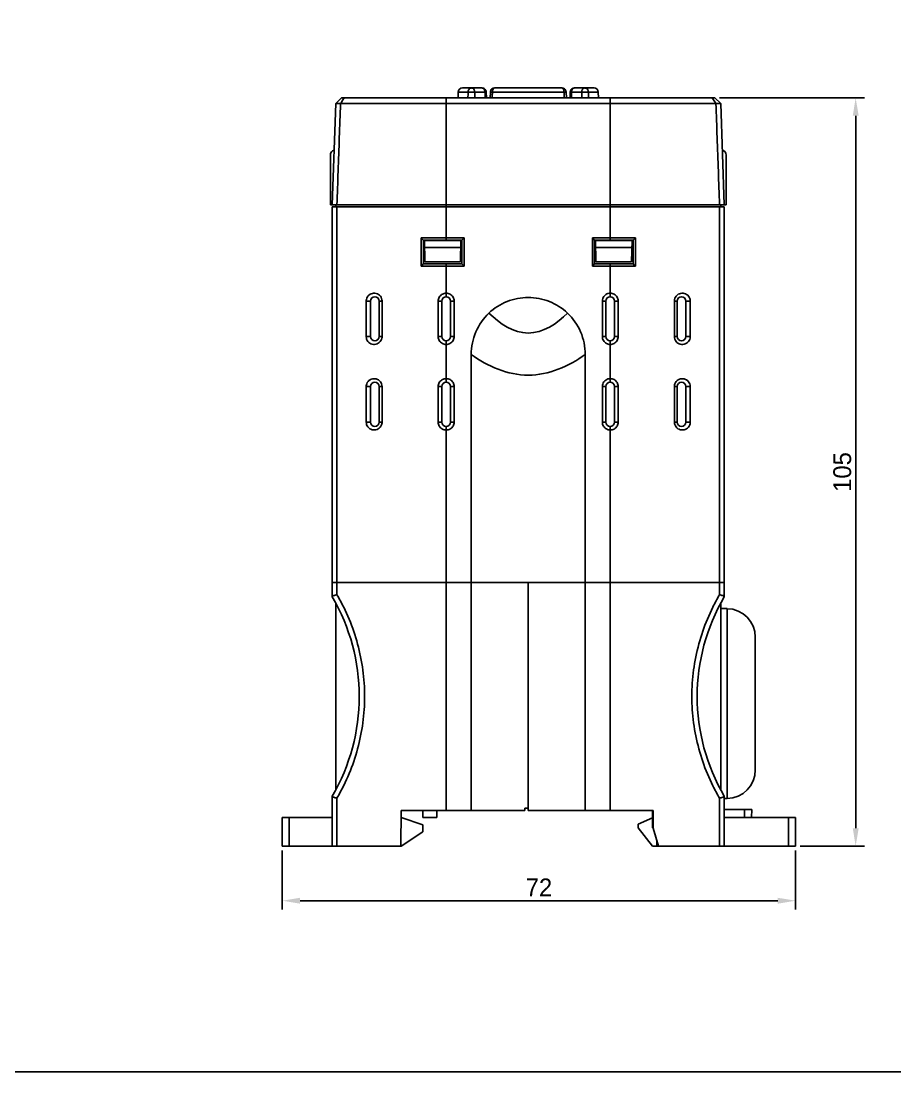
# Model space of a CAD drawing. Header units: millimetres. Extents: x 58 to 898, y 43 to 722.
# Drawn here: x 184 to 306.6, y 42.7 to 190.2 of the extents above; entities that cross this region are included whole.
import ezdxf

# ---------------------------------------------------------------- set-up
doc = ezdxf.new("R2010")
doc.units = ezdxf.units.MM
doc.layers.add('02___PRT_ALL_AXES', color=7, linetype='Continuous')
doc.styles.get("Standard").update_dxf_attribs({"font": 'BareunDotumPro1.ttf'})
doc.dimstyles.new('ISO-25', dxfattribs={"dimtxt": 2.5, "dimasz": 2.5, "dimexe": 1.25, "dimexo": 0.625, "dimtad": 1, "dimtxsty": 'Standard', "dimcen": 2.5, "dimadec": 0, "dimazin": 0, "dimtfac": 1, "dimtmove": 0, "dimatfit": 3, "dimfxl": 0, "dimarcsym": 0})

# ---------------------------------------------------------------- blocks, each defined once
blk = doc.blocks.new('*D154')
at = {"color": 0, "lineweight": -2}
for p, q in [((220.67, 73.76), (220.67, 65.46)), ((292.67, 73.76), (292.67, 65.46)), ((223.17, 66.71), (290.17, 66.71))]:
    blk.add_line(p, q, dxfattribs=at)
at = {"color": 0}
for points in [[(223.17, 67.12), (223.17, 66.29), (220.67, 66.71)], [(290.17, 66.29), (290.17, 67.12), (292.67, 66.71)]]:
    blk.add_solid(points, dxfattribs=at)
at = {"layer": 'Defpoints', "color": 0}
for p in [(220.67, 74.38), (292.67, 74.38), (292.67, 66.71)]:
    blk.add_point(p, dxfattribs=at)
at = {"color": 0, "insert": (256.67, 68.58), "char_height": 2.5, "attachment_point": 5}
blk.add_mtext('72', dxfattribs=at)
blk = doc.blocks.new('*D155')
at = {"color": 0, "lineweight": -2}
for p, q in [((281.97, 179.38), (302.34, 179.38)), ((301.09, 76.88), (301.09, 176.88)), ((293.29, 74.38), (302.34, 74.38))]:
    blk.add_line(p, q, dxfattribs=at)
at = {"color": 0}
for points in [[(301.51, 176.88), (300.68, 176.88), (301.09, 179.38)], [(300.68, 76.88), (301.51, 76.88), (301.09, 74.38)]]:
    blk.add_solid(points, dxfattribs=at)
at = {"layer": 'Defpoints', "color": 0}
for p in [(281.34, 179.38), (301.09, 179.38), (292.67, 74.38)]:
    blk.add_point(p, dxfattribs=at)
at = {"color": 0, "insert": (299.22, 126.88), "char_height": 2.5, "attachment_point": 5, "rotation": 90}
blk.add_mtext('105', dxfattribs=at)

msp = doc.modelspace()

# ---------------------------------------------------------------- linework, layer by layer
at = {"color": 7, "linetype": 'Continuous'}
for p, q in [((245.318, 179.381), (245.339, 180.197)), ((245.339, 180.197), (246.72, 180.197)), ((245.939, 180.781), (248.674, 180.781)), ((247.66, 180.197), (249.098, 180.197)), ((249.3, 179.381), (249.273, 180.2)), ((249.851, 180.206), (249.816, 179.381)), ((250.144, 180.197), (260.189, 180.197)), ((250.45, 180.781), (259.882, 180.781)), ((260.517, 179.381), (260.482, 180.206)), ((261.059, 180.2), (261.033, 179.381)), ((261.235, 180.197), (262.673, 180.197)), ((261.659, 180.781), (264.393, 180.781)), ((263.612, 180.197), (264.993, 180.197)), ((265.014, 179.381), (264.993, 180.197)), ((228.162, 178.581), (227.666, 164.381)), ((228.162, 178.581), (228.99, 179.381)), ((228.162, 178.588), (228.84, 178.588)), ((228.84, 178.581), (281.492, 178.581)), ((228.99, 179.381), (281.342, 179.381)), ((243.666, 164.381), (243.672, 178.581)), ((243.672, 179.381), (243.672, 178.581)), ((266.661, 179.381), (266.661, 178.581)), ((266.666, 164.381), (266.661, 178.581)), ((282.17, 178.581), (281.342, 179.381)), ((281.492, 178.588), (282.17, 178.588)), ((282.17, 178.581), (282.666, 164.381)), ((227.416, 164.381), (227.416, 171.381)), ((282.916, 164.381), (282.916, 171.381)), ((282.916, 164.381), (227.416, 164.381)), ((282.666, 164.081), (227.666, 164.081)), ((227.666, 109.381), (227.666, 164.081)), ((228.166, 164.381), (228.166, 164.081)), ((228.338, 109.65), (228.338, 164.081)), ((243.666, 164.081), (243.666, 159.431)), ((243.672, 164.381), (243.672, 164.081)), ((266.661, 164.381), (266.661, 164.081)), ((266.666, 164.081), (266.666, 159.731)), ((281.995, 109.65), (281.995, 164.081)), ((282.166, 164.381), (282.166, 164.081)), ((282.666, 109.381), (282.666, 164.081)), ((240.139, 155.781), (240.139, 159.731)), ((240.139, 159.731), (243.666, 159.731)), ((240.439, 159.431), (245.866, 159.431)), ((240.466, 156.081), (240.466, 159.431)), ((240.666, 156.381), (240.613, 159.434)), ((245.719, 159.381), (240.614, 159.381)), ((243.666, 159.731), (246.166, 159.731)), ((245.666, 156.381), (245.72, 159.434)), ((245.866, 159.431), (246.166, 159.731)), ((245.866, 159.431), (245.866, 156.081)), ((246.166, 159.731), (246.166, 155.781)), ((264.466, 159.431), (264.166, 159.731)), ((264.166, 155.781), (264.166, 159.731)), ((264.166, 159.731), (266.666, 159.731)), ((264.466, 159.431), (269.893, 159.431)), ((264.466, 156.081), (264.466, 159.431)), ((264.666, 156.381), (264.613, 159.434)), ((269.719, 159.381), (264.614, 159.381)), ((266.666, 159.731), (266.66, 159.431)), ((266.666, 159.731), (270.194, 159.731)), ((269.666, 156.381), (269.72, 159.434)), ((269.866, 159.431), (269.866, 156.081)), ((270.194, 159.731), (270.194, 155.781)), ((240.631, 158.381), (245.701, 158.381)), ((264.631, 158.381), (269.701, 158.381)), ((240.666, 156.381), (245.666, 156.381)), ((264.666, 156.381), (269.666, 156.381)), ((243.666, 155.781), (240.139, 155.781)), ((245.866, 156.081), (240.439, 156.081)), ((243.666, 155.781), (243.673, 156.081)), ((243.666, 155.781), (243.666, 151.981)), ((246.166, 155.781), (243.666, 155.781)), ((245.866, 156.081), (246.166, 155.781)), ((264.466, 156.081), (264.166, 155.781)), ((266.666, 155.781), (264.166, 155.781)), ((269.893, 156.081), (264.466, 156.081)), ((266.666, 151.481), (266.666, 156.081)), ((270.194, 155.781), (266.666, 155.781)), ((243.666, 151.981), (243.666, 151.481)), ((232.443, 145.881), (232.443, 150.881)), ((232.443, 150.881), (233.066, 150.881)), ((233.066, 145.881), (233.066, 150.881)), ((234.266, 150.881), (234.266, 145.881)), ((234.665, 150.881), (234.266, 150.881)), ((234.665, 150.881), (234.665, 145.881)), ((242.544, 145.881), (242.544, 150.881)), ((242.544, 150.881), (243.066, 150.881)), ((243.066, 145.881), (243.066, 150.881)), ((244.266, 150.881), (244.266, 145.881)), ((244.766, 150.881), (244.266, 150.881)), ((244.766, 150.881), (244.766, 145.881)), ((265.566, 145.881), (265.566, 150.881)), ((265.566, 150.881), (266.066, 150.881)), ((266.066, 145.881), (266.066, 150.881)), ((267.266, 150.881), (267.266, 145.881)), ((267.788, 150.881), (267.266, 150.881)), ((267.788, 150.881), (267.788, 145.881)), ((275.667, 145.881), (275.667, 150.881)), ((275.667, 150.881), (276.066, 150.881)), ((276.066, 145.881), (276.066, 150.881)), ((277.266, 150.881), (277.266, 145.881)), ((277.889, 150.881), (277.266, 150.881)), ((277.889, 150.881), (277.889, 145.881)), ((232.443, 145.881), (233.066, 145.881)), ((234.665, 145.881), (234.266, 145.881)), ((242.544, 145.881), (243.066, 145.881)), ((243.666, 145.281), (243.666, 139.981)), ((244.766, 145.881), (244.266, 145.881)), ((265.566, 145.881), (266.066, 145.881)), ((266.666, 144.781), (266.666, 145.281)), ((266.666, 144.781), (266.666, 139.481)), ((267.788, 145.881), (267.266, 145.881)), ((275.667, 145.881), (276.066, 145.881)), ((277.889, 145.881), (277.266, 145.881)), ((247.166, 79.381), (247.166, 143.381)), ((263.166, 143.381), (263.166, 79.381)), ((232.443, 133.881), (232.443, 138.881)), ((232.443, 138.881), (233.066, 138.881)), ((233.066, 133.881), (233.066, 138.881)), ((234.266, 138.881), (234.266, 133.881)), ((234.665, 138.881), (234.266, 138.881)), ((234.665, 138.881), (234.665, 133.881)), ((242.544, 133.881), (242.544, 138.881)), ((242.544, 138.881), (243.066, 138.881)), ((243.066, 133.881), (243.066, 138.881)), ((243.666, 139.981), (243.666, 139.481)), ((244.266, 138.881), (244.266, 133.881)), ((244.766, 138.881), (244.266, 138.881)), ((244.766, 138.881), (244.766, 133.881)), ((265.566, 133.881), (265.566, 138.881)), ((265.566, 138.881), (266.066, 138.881)), ((266.066, 133.881), (266.066, 138.881)), ((267.266, 138.881), (267.266, 133.881)), ((267.788, 138.881), (267.266, 138.881)), ((267.788, 138.881), (267.788, 133.881)), ((275.667, 133.881), (275.667, 138.881)), ((275.667, 138.881), (276.066, 138.881)), ((276.066, 133.881), (276.066, 138.881)), ((277.266, 138.881), (277.266, 133.881)), ((277.889, 138.881), (277.266, 138.881)), ((277.889, 138.881), (277.889, 133.881)), ((232.443, 133.881), (233.066, 133.881)), ((234.665, 133.881), (234.266, 133.881)), ((242.544, 133.881), (243.066, 133.881)), ((243.666, 133.281), (243.666, 79.381)), ((244.766, 133.881), (244.266, 133.881)), ((265.566, 133.881), (266.066, 133.881)), ((266.666, 132.781), (266.666, 133.281)), ((266.666, 132.781), (266.666, 79.381)), ((267.788, 133.881), (267.266, 133.881)), ((275.667, 133.881), (276.066, 133.881)), ((277.889, 133.881), (277.266, 133.881)), ((282.666, 111.381), (227.666, 111.381)), ((255.166, 111.381), (255.166, 79.381)), ((283.086, 107.7), (282.166, 107.716)), ((283.086, 107.7), (283.086, 81.062)), ((287.016, 103.7), (287.016, 85.062)), ((227.666, 74.381), (227.666, 81.381)), ((282.666, 74.381), (282.666, 81.381)), ((228.338, 74.381), (228.338, 81.112)), ((255.166, 79.681), (254.666, 79.681)), ((254.666, 79.681), (254.666, 79.381)), ((281.995, 74.381), (281.995, 81.112)), ((283.086, 81.062), (282.666, 81.055)), ((220.666, 74.381), (220.666, 78.381)), ((227.666, 78.381), (220.666, 78.381)), ((221.649, 74.381), (221.649, 78.381)), ((237.366, 79.381), (237.279, 74.381)), ((237.349, 78.387), (240.366, 77.381)), ((254.666, 79.381), (237.366, 79.381)), ((240.366, 78.381), (240.366, 79.381)), ((242.366, 78.381), (240.366, 78.381)), ((242.366, 79.381), (242.366, 78.381)), ((272.666, 79.381), (255.166, 79.381)), ((272.616, 78.331), (270.566, 77.431)), ((272.616, 76.931), (272.616, 79.381)), ((272.666, 79.381), (272.71, 76.881)), ((286.516, 79.531), (282.666, 79.531)), ((282.666, 78.381), (292.666, 78.381)), ((285.516, 79.531), (285.508, 78.381)), ((286.516, 79.531), (286.496, 78.381)), ((291.684, 78.381), (291.684, 74.381)), ((292.666, 78.381), (292.666, 74.381)), ((240.366, 77.381), (240.366, 76.381)), ((270.566, 77.431), (270.566, 76.931)), ((270.566, 76.931), (272.616, 74.381)), ((272.616, 77.931), (272.692, 77.932)), ((272.616, 76.931), (272.709, 76.929)), ((272.71, 76.881), (273.454, 74.381)), ((240.366, 76.381), (237.366, 74.381)), ((273.206, 74.381), (273.191, 75.264)), ((237.366, 74.381), (220.666, 74.381)), ((292.666, 74.381), (272.616, 74.381))]:
    msp.add_line(p, q, dxfattribs=at)
msp.add_lwpolyline([(57.955, 623.708), (897.871, 623.708), (897.871, 42.67), (57.955, 42.67)], close=True)
for centre, radius, start, end in [((245.939, 180.181), 0.6, 90, 178.5), ((264.393, 180.181), 0.6, 1.5, 90), ((228.116, 171.381), 0.7, 105.06861, 180), ((282.216, 171.381), 0.7, 0, 74.93139), ((233.666, 150.881), 0.6, 0, 180), ((243.666, 150.881), 0.6, 0, 180), ((266.666, 150.881), 0.6, 0, 180), ((276.666, 150.881), 0.6, 0, 180), ((233.666, 145.881), 0.6, 180, 0), ((243.666, 145.881), 0.6, 180, 0), ((266.666, 145.881), 0.6, 180, 0), ((276.666, 145.881), 0.6, 180, 0), ((233.666, 138.881), 0.6, 0, 180), ((243.666, 138.881), 0.6, 0, 180), ((266.666, 138.881), 0.6, 0, 180), ((276.666, 138.881), 0.6, 0, 180), ((233.666, 133.881), 0.6, 180, 0), ((243.666, 133.881), 0.6, 180, 0), ((266.666, 133.881), 0.6, 180, 0), ((276.666, 133.881), 0.6, 180, 0), ((203.777, 95.381), 27.689, 329.62833, 30.37167), ((306.556, 95.381), 27.689, 149.62833, 210.37167), ((283.016, 103.7), 4, 0, 89), ((283.016, 85.062), 4, 271, 0)]:
    msp.add_arc(centre, radius, start, end, dxfattribs=at)
for points in [[(246.72, 180.197), (246.719, 179.925), (246.718, 179.653), (246.717, 179.381)], [(247.66, 180.197), (247.658, 179.925), (247.657, 179.653), (247.655, 179.381)], [(249.098, 180.197), (249.107, 179.925), (249.115, 179.653), (249.124, 179.381)], [(249.187, 180.492), (249.172, 180.517), (249.154, 180.541), (249.136, 180.564)], [(249.249, 180.352), (249.241, 180.379), (249.231, 180.406), (249.219, 180.432)], [(249.876, 180.357), (249.885, 180.384), (249.895, 180.41), (249.907, 180.436)], [(250.144, 180.197), (250.132, 179.925), (250.12, 179.653), (250.108, 179.381)], [(260.189, 180.197), (260.201, 179.925), (260.213, 179.653), (260.225, 179.381)], [(261.235, 180.197), (261.226, 179.925), (261.217, 179.653), (261.209, 179.381)], [(262.673, 180.197), (262.674, 179.925), (262.676, 179.653), (262.677, 179.381)], [(263.612, 180.197), (263.614, 179.925), (263.615, 179.653), (263.616, 179.381)], [(247.166, 143.381), (247.166, 144.457), (247.609, 146.63), (248.882, 148.448), (249.663, 149.187)], [(260.669, 149.187), (259.228, 147.717), (255.166, 145.045), (251.105, 147.717), (249.663, 149.187)], [(260.669, 149.187), (261.45, 148.448), (262.723, 146.63), (263.166, 144.457), (263.166, 143.381)], [(263.166, 143.381), (260.871, 141.713), (255.166, 139.234), (249.461, 141.713), (247.166, 143.381)]]:
    msp.add_open_spline(points, degree=3, dxfattribs=at)
for points, knots in [([(247.236, 180.781), (247.19, 180.781), (247.098, 180.767), (246.97, 180.704), (246.863, 180.605), (246.782, 180.48), (246.733, 180.341), (246.721, 180.244), (246.72, 180.197)], [0, 0, 0, 0, 0.13624454, 0.27555328, 0.42026591, 0.56889954, 0.71616687, 0.85939691, 0.85939691, 0.85939691, 0.85939691]), ([(246.72, 180.197), (246.752, 180.199), (246.826, 180.202), (246.947, 180.205), (247.088, 180.207), (247.239, 180.207), (247.389, 180.205), (247.53, 180.202), (247.619, 180.199), (247.66, 180.197)], [0, 0, 0, 0, 0.09629911, 0.22064673, 0.36477543, 0.51902036, 0.67305686, 0.81654017, 0.93994838, 0.93994838, 0.93994838, 0.93994838]), ([(247.236, 180.781), (247.273, 180.781), (247.351, 180.766), (247.456, 180.701), (247.544, 180.603), (247.609, 180.478), (247.649, 180.34), (247.659, 180.244), (247.66, 180.197)], [0, 0, 0, 0, 0.11270879, 0.23244124, 0.36365203, 0.50496935, 0.64955037, 0.7924155, 0.7924155, 0.7924155, 0.7924155]), ([(248.674, 180.781), (248.71, 180.781), (248.787, 180.767), (248.89, 180.705), (248.977, 180.61), (249.043, 180.488), (249.086, 180.348), (249.097, 180.247), (249.098, 180.197)], [0, 0, 0, 0, 0.10995726, 0.22654436, 0.35372959, 0.49240683, 0.64012653, 0.79246253, 0.79246253, 0.79246253, 0.79246253]), ([(249.273, 180.2), (249.272, 180.251), (249.255, 180.354), (249.192, 180.495), (249.096, 180.617), (248.971, 180.709), (248.828, 180.768), (248.725, 180.781), (248.674, 180.781)], [0, 0, 0, 0, 0.15361284, 0.30706417, 0.46046817, 0.6137678, 0.76720805, 0.92080542, 0.92080542, 0.92080542, 0.92080542]), ([(249.098, 180.197), (249.128, 180.198), (249.189, 180.203), (249.221, 180.194), (249.279, 180.206), (249.273, 180.2)], [0, 0, 0, 0, 0.09189576, 0.15154966, 0.17546559, 0.17546559, 0.17546559, 0.17546559]), ([(249.851, 180.206), (249.853, 180.257), (249.87, 180.359), (249.934, 180.499), (250.03, 180.619), (250.154, 180.71), (250.297, 180.768), (250.399, 180.781), (250.45, 180.781)], [0, 0, 0, 0, 0.15252293, 0.30494675, 0.45734737, 0.60968184, 0.7621025, 0.91461845, 0.91461845, 0.91461845, 0.91461845]), ([(249.851, 180.206), (249.856, 180.21), (249.885, 180.201), (249.939, 180.208), (250.032, 180.2), (250.103, 180.198), (250.144, 180.197)], [0, 0, 0, 0, 0.01929018, 0.07755288, 0.17086862, 0.29305515, 0.29305515, 0.29305515, 0.29305515]), ([(250.45, 180.781), (250.423, 180.781), (250.362, 180.764), (250.287, 180.697), (250.225, 180.599), (250.179, 180.476), (250.151, 180.339), (250.144, 180.244), (250.144, 180.197)], [0, 0, 0, 0, 0.08272935, 0.17898362, 0.29513335, 0.42873384, 0.57057733, 0.71307656, 0.71307656, 0.71307656, 0.71307656]), ([(259.882, 180.781), (259.91, 180.781), (259.97, 180.764), (260.045, 180.697), (260.107, 180.599), (260.153, 180.476), (260.181, 180.339), (260.188, 180.244), (260.189, 180.197)], [0, 0, 0, 0, 0.08272981, 0.17898447, 0.29513429, 0.42873459, 0.57057774, 0.71307655, 0.71307655, 0.71307655, 0.71307655]), ([(260.482, 180.206), (260.48, 180.257), (260.462, 180.359), (260.399, 180.499), (260.302, 180.619), (260.178, 180.71), (260.035, 180.768), (259.933, 180.781), (259.882, 180.781)], [0, 0, 0, 0, 0.15252289, 0.30494672, 0.45734734, 0.60968183, 0.76210249, 0.91461845, 0.91461845, 0.91461845, 0.91461845]), ([(260.189, 180.197), (260.23, 180.198), (260.301, 180.2), (260.394, 180.208), (260.448, 180.201), (260.477, 180.21), (260.482, 180.206)], [0, 0, 0, 0, 0.1221673, 0.21549198, 0.27375938, 0.2930552, 0.2930552, 0.2930552, 0.2930552]), ([(261.059, 180.2), (261.053, 180.206), (261.111, 180.194), (261.144, 180.203), (261.204, 180.198), (261.235, 180.197)], [0, 0, 0, 0, 0.02390993, 0.08355492, 0.17546587, 0.17546587, 0.17546587, 0.17546587]), ([(261.059, 180.2), (261.061, 180.251), (261.077, 180.354), (261.14, 180.495), (261.237, 180.617), (261.361, 180.709), (261.505, 180.768), (261.608, 180.781), (261.659, 180.781)], [0, 0, 0, 0, 0.15361297, 0.30706427, 0.46046824, 0.61376785, 0.76720807, 0.92080542, 0.92080542, 0.92080542, 0.92080542]), ([(261.659, 180.781), (261.622, 180.781), (261.546, 180.767), (261.443, 180.705), (261.356, 180.61), (261.289, 180.488), (261.246, 180.348), (261.236, 180.247), (261.235, 180.197)], [0, 0, 0, 0, 0.10995731, 0.22654428, 0.35372959, 0.4924069, 0.64012642, 0.79246253, 0.79246253, 0.79246253, 0.79246253]), ([(263.097, 180.781), (263.059, 180.781), (262.981, 180.766), (262.876, 180.701), (262.788, 180.603), (262.723, 180.478), (262.683, 180.34), (262.674, 180.244), (262.673, 180.197)], [0, 0, 0, 0, 0.11270935, 0.23244214, 0.36365291, 0.50497, 0.64955074, 0.79241549, 0.79241549, 0.79241549, 0.79241549]), ([(262.673, 180.197), (262.714, 180.199), (262.803, 180.202), (262.943, 180.205), (263.094, 180.207), (263.244, 180.207), (263.385, 180.205), (263.507, 180.202), (263.58, 180.199), (263.612, 180.197)], [0, 0, 0, 0, 0.1233847, 0.26687139, 0.42090585, 0.57515141, 0.71928332, 0.84362951, 0.93994839, 0.93994839, 0.93994839, 0.93994839]), ([(263.097, 180.781), (263.142, 180.781), (263.235, 180.767), (263.362, 180.704), (263.47, 180.605), (263.55, 180.48), (263.599, 180.341), (263.611, 180.244), (263.612, 180.197)], [0, 0, 0, 0, 0.1362438, 0.27555215, 0.4202648, 0.56889873, 0.71616644, 0.85939692, 0.85939692, 0.85939692, 0.85939692]), ([(228.84, 178.581), (228.784, 177.002), (228.672, 173.844), (228.505, 169.11), (228.393, 165.957), (228.337, 164.381)], [0, 0, 0, 0, 4.7419161, 9.479585, 14.2093843, 14.2093843, 14.2093843, 14.2093843]), ([(228.84, 178.582), (228.897, 178.667), (229.001, 178.849), (229.181, 179.11), (229.298, 179.291), (229.358, 179.381)], [0, 0, 0, 0, 0.30801502, 0.62673392, 0.95240282, 0.95240282, 0.95240282, 0.95240282]), ([(281.492, 178.582), (281.436, 178.667), (281.332, 178.849), (281.152, 179.11), (281.035, 179.291), (280.975, 179.381)], [0, 0, 0, 0, 0.30801006, 0.62672901, 0.95240283, 0.95240283, 0.95240283, 0.95240283]), ([(281.492, 178.581), (281.548, 177.002), (281.66, 173.844), (281.828, 169.11), (281.939, 165.957), (281.995, 164.381)], [0, 0, 0, 0, 4.7419163, 9.4795852, 14.2093843, 14.2093843, 14.2093843, 14.2093843]), ([(240.439, 159.431), (240.406, 159.464), (240.339, 159.531), (240.239, 159.631), (240.172, 159.697), (240.139, 159.731)], [0, 0, 0, 0, 0.14119249, 0.28284495, 0.42492348, 0.42492348, 0.42492348, 0.42492348]), ([(269.893, 159.431), (269.926, 159.464), (269.993, 159.531), (270.093, 159.631), (270.16, 159.697), (270.194, 159.731)], [0, 0, 0, 0, 0.1411922, 0.28284437, 0.4249228, 0.4249228, 0.4249228, 0.4249228]), ([(240.439, 156.081), (240.406, 156.048), (240.339, 155.981), (240.239, 155.881), (240.172, 155.814), (240.139, 155.781)], [0, 0, 0, 0, 0.14119249, 0.28284495, 0.42492348, 0.42492348, 0.42492348, 0.42492348]), ([(269.893, 156.081), (269.926, 156.048), (269.993, 155.981), (270.093, 155.881), (270.16, 155.814), (270.194, 155.781)], [0, 0, 0, 0, 0.1411922, 0.28284437, 0.4249228, 0.4249228, 0.4249228, 0.4249228]), ([(232.443, 150.881), (232.443, 150.956), (232.463, 151.15), (232.58, 151.45), (232.816, 151.73), (233.13, 151.918), (233.482, 151.998), (233.842, 151.963), (234.178, 151.816), (234.449, 151.566), (234.622, 151.248), (234.664, 151.007), (234.665, 150.887), (234.665, 150.881)], [0, 0, 0, 0, 0.2251407, 0.5816542, 0.9460881, 1.3059673, 1.6587, 2.0119067, 2.3730002, 2.7392613, 3.0978757, 3.4403777, 3.45869, 3.45869, 3.45869, 3.45869]), ([(242.544, 150.881), (242.544, 150.975), (242.57, 151.17), (242.685, 151.445), (242.876, 151.685), (243.122, 151.86), (243.391, 151.962), (243.577, 151.982), (243.666, 151.981)], [0, 0, 0, 0, 0.2825949, 0.5802685, 0.8871319, 1.1892516, 1.4733925, 1.7425521, 1.7425521, 1.7425521, 1.7425521]), ([(243.666, 151.981), (243.755, 151.981), (243.941, 151.958), (244.209, 151.853), (244.448, 151.673), (244.63, 151.439), (244.741, 151.168), (244.766, 150.978), (244.766, 150.881)], [0, 0, 0, 0, 0.2677824, 0.5535008, 0.8538571, 1.1538191, 1.4325805, 1.7229137, 1.7229137, 1.7229137, 1.7229137]), ([(265.566, 150.881), (265.566, 150.994), (265.603, 151.228), (265.766, 151.548), (266.026, 151.798), (266.338, 151.949), (266.56, 151.981), (266.666, 151.981)], [0, 0, 0, 0, 0.3394546, 0.6970018, 1.0580584, 1.40182, 1.72069, 1.72069, 1.72069, 1.72069]), ([(266.666, 151.981), (266.757, 151.982), (266.946, 151.961), (267.219, 151.857), (267.463, 151.677), (267.649, 151.443), (267.763, 151.17), (267.787, 150.978), (267.788, 150.881)], [0, 0, 0, 0, 0.2726555, 0.5629083, 0.8670848, 1.1698951, 1.4503594, 1.7425563, 1.7425563, 1.7425563, 1.7425563]), ([(275.667, 150.881), (275.667, 150.955), (275.687, 151.148), (275.802, 151.447), (276.038, 151.728), (276.351, 151.917), (276.703, 151.997), (277.063, 151.964), (277.398, 151.818), (277.671, 151.57), (277.845, 151.252), (277.888, 151.01), (277.889, 150.888), (277.889, 150.881)], [0, 0, 0, 0, 0.2221324, 0.5783093, 0.9430485, 1.3031694, 1.6558879, 2.0089427, 2.3693972, 2.7348392, 3.093664, 3.4376325, 3.4587044, 3.4587044, 3.4587044, 3.4587044]), ([(249.663, 149.187), (250.393, 149.879), (252.131, 150.995), (254.161, 151.381), (255.166, 151.381)], [0, 0, 0, 0, 3.0161978, 6.0323957, 6.0323957, 6.0323957, 6.0323957]), ([(255.166, 151.381), (256.172, 151.381), (258.201, 150.995), (259.94, 149.879), (260.669, 149.187)], [0, 0, 0, 0, 3.0161978, 6.0323957, 6.0323957, 6.0323957, 6.0323957]), ([(234.665, 145.881), (234.666, 145.807), (234.645, 145.614), (234.53, 145.315), (234.294, 145.034), (233.982, 144.845), (233.629, 144.765), (233.269, 144.798), (232.934, 144.944), (232.662, 145.192), (232.488, 145.51), (232.444, 145.752), (232.443, 145.874), (232.443, 145.881)], [0, 0, 0, 0, 0.2221324, 0.5783093, 0.9430485, 1.3031694, 1.6558879, 2.0089427, 2.3693972, 2.7348392, 3.093664, 3.4376325, 3.4587044, 3.4587044, 3.4587044, 3.4587044]), ([(243.666, 144.781), (243.575, 144.78), (243.386, 144.801), (243.113, 144.905), (242.869, 145.085), (242.683, 145.32), (242.57, 145.592), (242.546, 145.784), (242.544, 145.881)], [0, 0, 0, 0, 0.2731157, 0.5638772, 0.8679502, 1.1700932, 1.4505533, 1.7425462, 1.7425462, 1.7425462, 1.7425462]), ([(244.766, 145.881), (244.766, 145.787), (244.741, 145.594), (244.628, 145.319), (244.441, 145.08), (244.2, 144.905), (243.936, 144.802), (243.754, 144.781), (243.666, 144.781)], [0, 0, 0, 0, 0.2815, 0.5773614, 0.8813421, 1.1797974, 1.4587865, 1.7229143, 1.7229143, 1.7229143, 1.7229143]), ([(266.666, 144.781), (266.577, 144.781), (266.391, 144.804), (266.123, 144.909), (265.885, 145.089), (265.702, 145.323), (265.592, 145.594), (265.566, 145.784), (265.566, 145.881)], [0, 0, 0, 0, 0.2682515, 0.5544854, 0.8547426, 1.1540319, 1.4327726, 1.7229039, 1.7229039, 1.7229039, 1.7229039]), ([(267.788, 145.881), (267.788, 145.787), (267.763, 145.592), (267.647, 145.316), (267.456, 145.076), (267.21, 144.902), (266.941, 144.8), (266.756, 144.78), (266.666, 144.781)], [0, 0, 0, 0, 0.2829679, 0.5808845, 0.8878608, 1.1902012, 1.4736991, 1.7425545, 1.7425545, 1.7425545, 1.7425545]), ([(277.889, 145.881), (277.89, 145.806), (277.869, 145.612), (277.753, 145.312), (277.516, 145.032), (277.203, 144.844), (276.85, 144.764), (276.49, 144.799), (276.155, 144.946), (275.883, 145.196), (275.711, 145.514), (275.668, 145.755), (275.667, 145.875), (275.667, 145.881)], [0, 0, 0, 0, 0.2251407, 0.5816542, 0.9460881, 1.3059673, 1.6587, 2.0119067, 2.3730002, 2.7392613, 3.0978757, 3.4403777, 3.45869, 3.45869, 3.45869, 3.45869]), ([(232.443, 138.881), (232.443, 138.956), (232.463, 139.15), (232.58, 139.45), (232.816, 139.73), (233.13, 139.918), (233.482, 139.998), (233.842, 139.963), (234.178, 139.816), (234.449, 139.566), (234.622, 139.248), (234.664, 139.007), (234.665, 138.887), (234.665, 138.881)], [0, 0, 0, 0, 0.2251407, 0.5816542, 0.9460881, 1.3059673, 1.6587, 2.0119067, 2.3730002, 2.7392613, 3.0978757, 3.4403777, 3.45869, 3.45869, 3.45869, 3.45869]), ([(242.544, 138.881), (242.544, 138.975), (242.57, 139.17), (242.685, 139.445), (242.876, 139.685), (243.122, 139.86), (243.391, 139.962), (243.577, 139.982), (243.666, 139.981)], [0, 0, 0, 0, 0.2825949, 0.5802685, 0.8871319, 1.1892516, 1.4733925, 1.7425521, 1.7425521, 1.7425521, 1.7425521]), ([(243.666, 139.981), (243.755, 139.981), (243.941, 139.958), (244.209, 139.853), (244.448, 139.673), (244.63, 139.439), (244.741, 139.168), (244.766, 138.978), (244.766, 138.881)], [0, 0, 0, 0, 0.2677824, 0.5535008, 0.8538571, 1.1538191, 1.4325805, 1.7229137, 1.7229137, 1.7229137, 1.7229137]), ([(265.566, 138.881), (265.566, 138.994), (265.603, 139.228), (265.766, 139.548), (266.026, 139.798), (266.338, 139.949), (266.56, 139.981), (266.666, 139.981)], [0, 0, 0, 0, 0.3394546, 0.6970018, 1.0580584, 1.40182, 1.72069, 1.72069, 1.72069, 1.72069]), ([(266.666, 139.981), (266.757, 139.982), (266.946, 139.961), (267.219, 139.857), (267.463, 139.677), (267.649, 139.443), (267.763, 139.17), (267.787, 138.978), (267.788, 138.881)], [0, 0, 0, 0, 0.2726555, 0.5629083, 0.8670848, 1.1698951, 1.4503594, 1.7425563, 1.7425563, 1.7425563, 1.7425563]), ([(275.667, 138.881), (275.667, 138.955), (275.687, 139.148), (275.802, 139.447), (276.038, 139.728), (276.351, 139.917), (276.703, 139.997), (277.063, 139.964), (277.398, 139.818), (277.671, 139.57), (277.845, 139.252), (277.888, 139.01), (277.889, 138.888), (277.889, 138.881)], [0, 0, 0, 0, 0.2221324, 0.5783093, 0.9430485, 1.3031694, 1.6558879, 2.0089427, 2.3693972, 2.7348392, 3.093664, 3.4376325, 3.4587044, 3.4587044, 3.4587044, 3.4587044]), ([(234.665, 133.881), (234.666, 133.807), (234.645, 133.614), (234.53, 133.315), (234.294, 133.034), (233.982, 132.845), (233.629, 132.765), (233.269, 132.798), (232.934, 132.944), (232.662, 133.192), (232.488, 133.51), (232.444, 133.752), (232.443, 133.874), (232.443, 133.881)], [0, 0, 0, 0, 0.2221324, 0.5783093, 0.9430485, 1.3031694, 1.6558879, 2.0089427, 2.3693972, 2.7348392, 3.093664, 3.4376325, 3.4587044, 3.4587044, 3.4587044, 3.4587044]), ([(243.666, 132.781), (243.575, 132.78), (243.386, 132.801), (243.113, 132.905), (242.869, 133.085), (242.683, 133.32), (242.57, 133.592), (242.546, 133.784), (242.544, 133.881)], [0, 0, 0, 0, 0.2731157, 0.5638772, 0.8679502, 1.1700932, 1.4505533, 1.7425462, 1.7425462, 1.7425462, 1.7425462]), ([(244.766, 133.881), (244.766, 133.787), (244.741, 133.594), (244.628, 133.319), (244.441, 133.08), (244.2, 132.905), (243.936, 132.802), (243.754, 132.781), (243.666, 132.781)], [0, 0, 0, 0, 0.2815, 0.5773614, 0.8813421, 1.1797974, 1.4587865, 1.7229143, 1.7229143, 1.7229143, 1.7229143]), ([(266.666, 132.781), (266.577, 132.781), (266.391, 132.804), (266.123, 132.909), (265.885, 133.089), (265.702, 133.323), (265.592, 133.594), (265.566, 133.784), (265.566, 133.881)], [0, 0, 0, 0, 0.2682515, 0.5544854, 0.8547426, 1.1540319, 1.4327726, 1.7229039, 1.7229039, 1.7229039, 1.7229039]), ([(267.788, 133.881), (267.788, 133.787), (267.763, 133.592), (267.647, 133.316), (267.456, 133.076), (267.21, 132.902), (266.941, 132.8), (266.756, 132.78), (266.666, 132.781)], [0, 0, 0, 0, 0.2829679, 0.5808845, 0.8878608, 1.1902012, 1.4736991, 1.7425545, 1.7425545, 1.7425545, 1.7425545]), ([(277.889, 133.881), (277.89, 133.806), (277.869, 133.612), (277.753, 133.312), (277.516, 133.032), (277.203, 132.844), (276.85, 132.764), (276.49, 132.799), (276.155, 132.946), (275.883, 133.196), (275.711, 133.514), (275.668, 133.755), (275.667, 133.875), (275.667, 133.881)], [0, 0, 0, 0, 0.2251407, 0.5816542, 0.9460881, 1.3059673, 1.6587, 2.0119067, 2.3730002, 2.7392613, 3.0978757, 3.4403777, 3.45869, 3.45869, 3.45869, 3.45869]), ([(227.666, 109.473), (227.74, 109.492), (227.889, 109.53), (228.112, 109.591), (228.263, 109.629), (228.338, 109.65)], [0, 0, 0, 0, 0.2286483, 0.46027259, 0.69459092, 0.69459092, 0.69459092, 0.69459092]), ([(228.338, 109.651), (228.675, 109.075), (229.571, 107.411), (230.777, 104.517), (231.745, 100.937), (232.236, 97.244), (232.236, 93.518), (231.745, 89.826), (230.777, 86.245), (229.571, 83.351), (228.675, 81.687), (228.338, 81.111)], [0, 0, 0, 0, 1.9998765, 5.6661703, 9.3777112, 13.0949377, 16.8078541, 20.5249723, 24.2364529, 27.9027914, 29.9028215, 29.9028215, 29.9028215, 29.9028215]), ([(281.994, 81.111), (281.661, 81.681), (280.767, 83.341), (279.56, 86.232), (278.589, 89.817), (278.097, 93.515), (278.097, 97.247), (278.589, 100.945), (279.56, 104.53), (280.767, 107.421), (281.661, 109.081), (281.994, 109.651)], [0, 0, 0, 0, 1.9805142, 5.6521341, 9.3692716, 13.0921215, 16.810609, 20.5333501, 24.2504276, 27.9220928, 29.9027615, 29.9027615, 29.9027615, 29.9027615]), ([(282.666, 109.473), (282.592, 109.492), (282.444, 109.53), (282.22, 109.591), (282.07, 109.629), (281.995, 109.65)], [0, 0, 0, 0, 0.22862633, 0.46024965, 0.69458836, 0.69458836, 0.69458836, 0.69458836]), ([(282.166, 96.292), (282.166, 95.944), (282.162, 95.081), (282.162, 93.796), (282.166, 92.858), (282.166, 92.435)], [0, 0, 0, 0, 1.0434216, 2.5871005, 3.8568484, 3.8568484, 3.8568484, 3.8568484]), ([(227.666, 81.289), (227.74, 81.27), (227.889, 81.232), (228.112, 81.171), (228.263, 81.133), (228.338, 81.112)], [0, 0, 0, 0, 0.22864835, 0.46027262, 0.69459076, 0.69459076, 0.69459076, 0.69459076]), ([(281.995, 81.112), (282.07, 81.133), (282.22, 81.171), (282.444, 81.232), (282.592, 81.27), (282.666, 81.289)], [0, 0, 0, 0, 0.23433891, 0.46596224, 0.69458852, 0.69458852, 0.69458852, 0.69458852])]:
    msp.add_open_spline(points, degree=3, knots=knots, dxfattribs=at)
at = {"layer": '02___PRT_ALL_AXES', "color": 7, "linetype": 'Continuous'}
for p, q in [((228.166, 82.276), (228.166, 108.483)), ((282.166, 96.28), (282.166, 108.475)), ((282.166, 82.282), (282.166, 92.444))]:
    msp.add_line(p, q, dxfattribs=at)

# ---------------------------------------------------------------- dimensions: what is measured, and where the dimension line sits
dim = msp.add_linear_dim(base=(301.093, 179.381), p1=(292.666, 74.381), p2=(281.342, 179.381), angle=90, dimstyle='ISO-25', override={"dimfxl": 3})
dim.commit()
dim.dimension.update_dxf_attribs({"geometry": '*D155', "text_midpoint": (299.218, 126.881)})
dim = msp.add_linear_dim(base=(292.666, 66.705), p1=(220.666, 74.381), p2=(292.666, 74.381), dimstyle='ISO-25', override={"dimfxl": 3})
dim.commit()
dim.dimension.update_dxf_attribs({"geometry": '*D154', "text_midpoint": (256.666, 68.58)})

doc.saveas('drawing.dxf')
